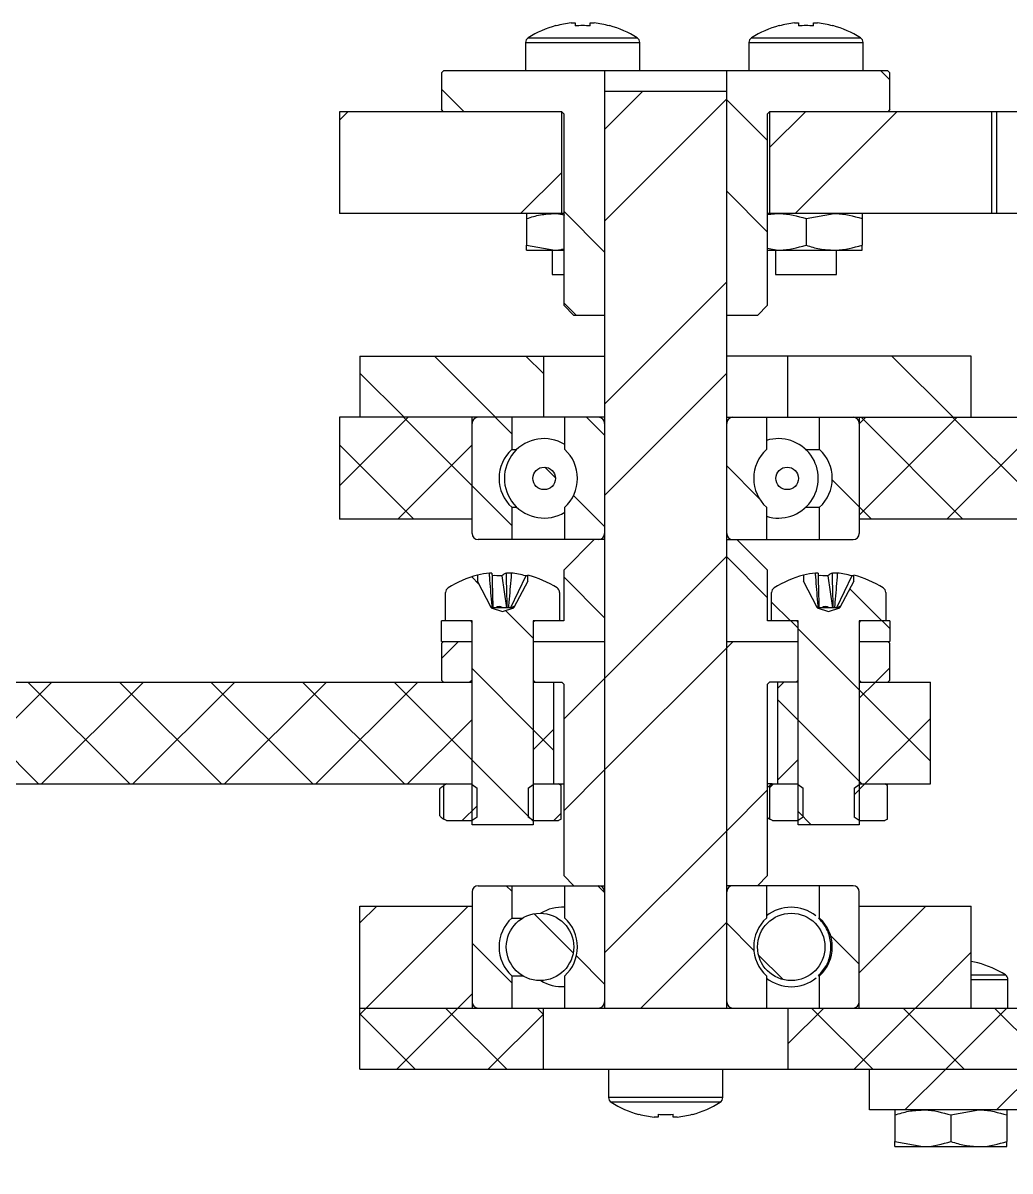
# Model space of a CAD drawing. Header units: millimetres. Extents: x 16604 to 36223, y 4309 to 8014.
# Drawn here: x 19345.9 to 19394.3, y 5113 to 5169.3 of the extents above; entities that cross this region are included whole.
import ezdxf

# ---------------------------------------------------------------- set-up
doc = ezdxf.new("R2010")
doc.units = ezdxf.units.MM
doc.layers.get('0').update_dxf_attribs({"lineweight": 35})
pattern_1 = [(45, (19173.833, 5017.417), (-6.7352, 6.7352), []), (45, (19178.323, 5017.417), (-6.7352, 6.7352), [])]
pattern_2 = [(135, (19173.8327, 5017.4174), (-2.245064, -2.245064), [])]
pattern_3 = [(45, (19173.833, 5017.417), (-13.4704, 13.4704), []), (45, (19178.323, 5017.417), (-13.4704, 13.4704), []), (45, (19182.813, 5017.417), (-13.4704, 13.4704), []), (45, (19187.303, 5017.417), (-13.4704, 13.4704), [])]
pattern_4 = [(45, (19173.8327, 5017.4174), (-2.245064, 2.245064), []), (135, (19173.8327, 5017.4174), (-2.245064, -2.245064), [])]
pattern_5 = [(135, (19173.833, 5017.417), (-6.7352, -6.7352), []), (135, (19173.833, 5021.9075), (-6.7352, -6.7352), [])]
pattern_6 = [(135, (19173.833, 5017.417), (-13.4704, -13.4704), []), (135, (19173.833, 5021.908), (-13.4704, -13.4704), []), (135, (19173.833, 5026.398), (-13.4704, -13.4704), []), (135, (19173.833, 5030.888), (-13.4704, -13.4704), [])]
pattern_7 = [(135, (19173.8327, 5017.4174), (-2.245064, -2.245064), []), (225, (19173.8327, 5017.4174), (2.245064, -2.245064), [])]
pattern_8 = [(45, (19173.8327, 5017.4174), (-2.245064, 2.245064), [])]

msp = doc.modelspace()

# ---------------------------------------------------------------- hatches: boundary and pattern name
at = {"linetype": 'Continuous', "lineweight": 18}
h = msp.add_hatch(dxfattribs=at)
h.set_pattern_fill('ANSI32', angle=90, style=0)
h.set_pattern_definition(pattern_5)
h.paths.add_polyline_path([(19372.309, 5164.993), (19372.409, 5164.893), (19372.409, 5155.493), (19372.909, 5154.993), (19374.409, 5154.993), (19374.409, 5166.993), (19366.509, 5166.993), (19366.409, 5166.893), (19366.409, 5165.093), (19366.509, 5164.993)], flags=0)
h = msp.add_hatch(dxfattribs=at)
h.set_pattern_fill('ANSI32', angle=90, style=0)
h.set_pattern_definition(pattern_5)
h.paths.add_polyline_path([(19381.909, 5154.993), (19382.409, 5155.493), (19382.409, 5164.893), (19382.509, 5164.993), (19388.309, 5164.993), (19388.409, 5165.093), (19388.409, 5166.893), (19388.309, 5166.993), (19380.409, 5166.993), (19380.409, 5154.993)], flags=0)
h = msp.add_hatch(dxfattribs=at)
h.set_pattern_fill('ANSI32', style=0)
h.set_pattern_definition(pattern_1)
h.paths.add_polyline_path([(19380.409, 5165.993), (19374.409, 5165.993), (19374.409, 5120.993), (19380.409, 5120.993)], flags=0)
h = msp.add_hatch(dxfattribs=at)
h.set_pattern_fill('ANSI34', style=0)
h.set_pattern_definition(pattern_3)
h.paths.add_polyline_path([(19372.309, 5159.993), (19372.309, 5164.993), (19361.409, 5164.993), (19361.409, 5159.993)], flags=0)
h = msp.add_hatch(dxfattribs=at)
h.set_pattern_fill('ANSI34', style=0)
h.set_pattern_definition(pattern_3)
h.paths.add_polyline_path([(19393.409, 5159.993), (19393.409, 5164.993), (19382.509, 5164.993), (19382.509, 5159.993)], flags=0)
h = msp.add_hatch(dxfattribs=at)
h.set_pattern_fill('ANSI34', style=0)
h.set_pattern_definition(pattern_3)
h.paths.add_polyline_path([(19402.309, 5159.993), (19402.309, 5164.993), (19393.66, 5164.993), (19393.66, 5159.993)], flags=0)
h = msp.add_hatch(dxfattribs=at)
h.set_pattern_fill('ANSI34', angle=90, style=0)
h.set_pattern_definition(pattern_6)
h.paths.add_polyline_path([(19371.409, 5152.993), (19362.409, 5152.993), (19362.409, 5149.993), (19371.409, 5149.993)], flags=0)
h = msp.add_hatch(dxfattribs=at)
h.set_pattern_fill('ANSI34', angle=90, style=0)
h.set_pattern_definition(pattern_6)
h.paths.add_polyline_path([(19392.409, 5152.993), (19383.409, 5152.993), (19383.409, 5149.993), (19392.409, 5149.993)], flags=0)
h = msp.add_hatch(dxfattribs=at)
h.set_pattern_fill('ANSI37', style=0)
h.set_pattern_definition(pattern_4)
h.paths.add_polyline_path([(19367.909, 5144.993), (19367.909, 5149.993), (19361.409, 5149.993), (19361.409, 5144.993)], flags=0)
h = msp.add_hatch(dxfattribs=at)
h.set_pattern_fill('ANSI31', angle=90, style=0)
h.set_pattern_definition(pattern_2)
edge = h.paths.add_edge_path(flags=0)
edge.add_arc((19371.159, 5146.993), 1.925, 132.4794, 227.5206, ccw=False)
edge.add_line((19369.859, 5148.413), (19369.859, 5149.993))
edge.add_line((19369.859, 5149.993), (19368.209, 5149.993))
edge.add_arc((19368.209, 5149.693), 0.3, 90, 180)
edge.add_line((19367.909, 5149.693), (19367.909, 5144.293))
edge.add_arc((19368.209, 5144.293), 0.3, 180, 270)
edge.add_line((19368.209, 5143.993), (19369.859, 5143.993))
edge.add_line((19369.859, 5143.993), (19369.859, 5145.573))
h = msp.add_hatch(dxfattribs=at)
h.set_pattern_fill('ANSI31', angle=90, style=0)
h.set_pattern_definition(pattern_2)
edge = h.paths.add_edge_path(flags=0)
edge.add_arc((19371.159, 5146.993), 1.925, -47.5206, 47.5206, ccw=False)
edge.add_line((19372.459, 5145.573), (19372.459, 5143.993))
edge.add_line((19372.459, 5143.993), (19374.109, 5143.993))
edge.add_arc((19374.109, 5144.293), 0.3, 270, 360)
edge.add_line((19374.409, 5144.293), (19374.409, 5149.693))
edge.add_arc((19374.109, 5149.693), 0.3, 0, 90)
edge.add_line((19374.109, 5149.993), (19372.459, 5149.993))
edge.add_line((19372.459, 5149.993), (19372.459, 5148.413))
h = msp.add_hatch(dxfattribs=at)
h.set_pattern_fill('ANSI31', angle=90, style=0)
h.set_pattern_definition(pattern_2)
edge = h.paths.add_edge_path(flags=0)
edge.add_arc((19383.659, 5146.993), 1.925, 132.4794, 227.5206, ccw=False)
edge.add_line((19382.359, 5148.413), (19382.359, 5149.993))
edge.add_line((19382.359, 5149.993), (19380.709, 5149.993))
edge.add_arc((19380.709, 5149.693), 0.3, 90, 180)
edge.add_line((19380.409, 5149.693), (19380.409, 5144.293))
edge.add_arc((19380.709, 5144.293), 0.3, 180, 270)
edge.add_line((19380.709, 5143.993), (19382.359, 5143.993))
edge.add_line((19382.359, 5143.993), (19382.359, 5145.573))
h = msp.add_hatch(dxfattribs=at)
h.set_pattern_fill('ANSI31', angle=90, style=0)
h.set_pattern_definition(pattern_2)
edge = h.paths.add_edge_path(flags=0)
edge.add_arc((19383.659, 5146.993), 1.925, -47.5206, 47.5206, ccw=False)
edge.add_line((19384.959, 5145.573), (19384.959, 5143.993))
edge.add_line((19384.959, 5143.993), (19386.609, 5143.993))
edge.add_arc((19386.609, 5144.293), 0.3, 270, 360)
edge.add_line((19386.909, 5144.293), (19386.909, 5149.693))
edge.add_arc((19386.609, 5149.693), 0.3, 0, 90)
edge.add_line((19386.609, 5149.993), (19384.959, 5149.993))
edge.add_line((19384.959, 5149.993), (19384.959, 5148.413))
h = msp.add_hatch(dxfattribs=at)
h.set_pattern_fill('ANSI37', style=0)
h.set_pattern_definition(pattern_4)
h.paths.add_polyline_path([(19402.809, 5144.993), (19402.809, 5149.993), (19386.909, 5149.993), (19386.909, 5144.993)], flags=0)
h = msp.add_hatch(dxfattribs=at)
h.set_pattern_fill('ANSI31', angle=90, style=0)
h.set_pattern_definition(pattern_2)
edge = h.paths.add_edge_path(flags=0)
edge.add_arc((19371.445, 5146.993), 0.553, 0, 360)
h = msp.add_hatch(dxfattribs=at)
h.set_pattern_fill('ANSI34', angle=90, style=0)
h.set_pattern_definition(pattern_6)
h.paths.add_polyline_path([(19374.409, 5143.993), (19373.909, 5143.993), (19372.409, 5142.493), (19372.409, 5139.993), (19370.909, 5139.993), (19370.909, 5138.993), (19374.409, 5138.993)], flags=0)
h = msp.add_hatch(dxfattribs=at)
h.set_pattern_fill('ANSI34', angle=90, style=0)
h.set_pattern_definition(pattern_6)
h.paths.add_polyline_path([(19380.909, 5143.993), (19380.409, 5143.993), (19380.409, 5138.993), (19383.909, 5138.993), (19383.909, 5139.993), (19382.409, 5139.993), (19382.409, 5142.493)], flags=0)
h = msp.add_hatch(dxfattribs=at)
h.set_pattern_fill('ANSI31', angle=90, style=0)
h.set_pattern_definition(pattern_2)
edge = h.paths.add_edge_path(flags=0)
edge.add_line((19367.909, 5129.993), (19370.909, 5129.993))
edge.add_line((19370.909, 5129.993), (19370.909, 5139.893))
edge.add_arc((19371.009, 5139.893), 0.1, 90, 180, ccw=False)
edge.add_line((19371.009, 5139.993), (19372.209, 5139.993))
edge.add_line((19372.209, 5139.993), (19372.209, 5141.39))
edge.add_arc((19371.939, 5141.39), 0.27, 360, 417.664)
edge.add_arc((19369.409, 5137.393), 5, 57.664, 75.7046)
edge.add_line((19370.644, 5142.238), (19370.644, 5141.947))
edge.add_line((19370.644, 5141.947), (19369.965, 5140.65))
edge.add_line((19369.965, 5140.65), (19369.965, 5140.643))
edge.add_line((19369.965, 5140.643), (19369.409, 5140.462))
edge.add_line((19369.409, 5140.462), (19368.853, 5140.643))
edge.add_line((19368.853, 5140.643), (19368.852, 5140.65))
edge.add_line((19368.852, 5140.65), (19368.174, 5141.947))
edge.add_line((19368.174, 5141.947), (19368.174, 5142.238))
edge.add_arc((19369.409, 5137.393), 5, 104.2954, 122.336)
edge.add_arc((19366.879, 5141.39), 0.27, 122.336, 180)
edge.add_line((19366.609, 5141.39), (19366.609, 5139.993))
edge.add_line((19366.609, 5139.993), (19367.809, 5139.993))
edge.add_arc((19367.809, 5139.893), 0.1, 0, 90, ccw=False)
edge.add_line((19367.909, 5139.893), (19367.909, 5129.993))
h = msp.add_hatch(dxfattribs=at)
h.set_pattern_fill('ANSI31', angle=90, style=0)
h.set_pattern_definition(pattern_2)
edge = h.paths.add_edge_path(flags=0)
edge.add_line((19383.909, 5129.993), (19386.909, 5129.993))
edge.add_line((19386.909, 5129.993), (19386.909, 5139.893))
edge.add_arc((19387.009, 5139.893), 0.1, 90, 180, ccw=False)
edge.add_line((19387.009, 5139.993), (19388.209, 5139.993))
edge.add_line((19388.209, 5139.993), (19388.209, 5141.39))
edge.add_arc((19387.939, 5141.39), 0.27, 360, 417.664)
edge.add_arc((19385.409, 5137.393), 5, 57.664, 75.7046)
edge.add_line((19386.644, 5142.238), (19386.644, 5141.947))
edge.add_line((19386.644, 5141.947), (19385.965, 5140.65))
edge.add_line((19385.965, 5140.65), (19385.965, 5140.643))
edge.add_line((19385.965, 5140.643), (19385.409, 5140.462))
edge.add_line((19385.409, 5140.462), (19384.853, 5140.643))
edge.add_line((19384.853, 5140.643), (19384.852, 5140.65))
edge.add_line((19384.852, 5140.65), (19384.174, 5141.947))
edge.add_line((19384.174, 5141.947), (19384.174, 5142.238))
edge.add_arc((19385.409, 5137.393), 5, 104.2954, 122.336)
edge.add_arc((19382.879, 5141.39), 0.27, 122.336, 180)
edge.add_line((19382.609, 5141.39), (19382.609, 5139.993))
edge.add_line((19382.609, 5139.993), (19383.809, 5139.993))
edge.add_arc((19383.809, 5139.893), 0.1, 0, 90, ccw=False)
edge.add_line((19383.909, 5139.893), (19383.909, 5129.993))
h = msp.add_hatch(dxfattribs=at)
h.set_pattern_fill('ANSI34', angle=90, style=0)
h.set_pattern_definition(pattern_6)
h.paths.add_polyline_path([(19388.409, 5139.993), (19386.909, 5139.993), (19386.909, 5138.993), (19388.409, 5138.993)], flags=0)
h = msp.add_hatch(dxfattribs=at)
h.set_pattern_fill('ANSI32', style=0)
h.set_pattern_definition(pattern_1)
h.paths.add_polyline_path([(19366.509, 5136.993), (19367.809, 5136.993), (19367.909, 5137.093), (19367.909, 5138.993), (19366.509, 5138.993), (19366.409, 5138.893), (19366.409, 5137.093)], flags=0)
h = msp.add_hatch(dxfattribs=at)
h.set_pattern_fill('ANSI32', style=0)
h.set_pattern_definition(pattern_1)
h.paths.add_polyline_path([(19374.409, 5126.993), (19374.409, 5138.993), (19370.909, 5138.993), (19370.909, 5137.093), (19371.009, 5136.993), (19372.309, 5136.993), (19372.409, 5136.893), (19372.409, 5127.493), (19372.909, 5126.993)], flags=0)
h = msp.add_hatch(dxfattribs=at)
h.set_pattern_fill('ANSI32', style=0)
h.set_pattern_definition(pattern_1)
h.paths.add_polyline_path([(19383.909, 5137.093), (19383.909, 5138.993), (19380.409, 5138.993), (19380.409, 5126.993), (19381.909, 5126.993), (19382.409, 5127.493), (19382.409, 5136.893), (19382.509, 5136.993), (19383.809, 5136.993)], flags=0)
h = msp.add_hatch(dxfattribs=at)
h.set_pattern_fill('ANSI32', style=0)
h.set_pattern_definition(pattern_1)
h.paths.add_polyline_path([(19387.009, 5136.993), (19388.309, 5136.993), (19388.409, 5137.093), (19388.409, 5138.893), (19388.309, 5138.993), (19386.909, 5138.993), (19386.909, 5137.093)], flags=0)
h = msp.add_hatch(dxfattribs=at)
h.set_pattern_fill('ANSI37', style=0)
h.set_pattern_definition(pattern_4)
h.paths.add_polyline_path([(19316.909, 5131.993), (19367.909, 5131.993), (19367.909, 5136.993), (19316.909, 5136.993)], flags=0)
h = msp.add_hatch(dxfattribs=at)
h.set_pattern_fill('ANSI37', style=0)
h.set_pattern_definition(pattern_4)
h.paths.add_polyline_path([(19371.909, 5131.993), (19371.909, 5136.993), (19370.909, 5136.993), (19370.909, 5131.993)], flags=0)
h = msp.add_hatch(dxfattribs=at)
h.set_pattern_fill('ANSI37', style=0)
h.set_pattern_definition(pattern_4)
h.paths.add_polyline_path([(19382.909, 5136.993), (19382.909, 5131.993), (19383.909, 5131.993), (19383.909, 5136.993)], flags=0)
h = msp.add_hatch(dxfattribs=at)
h.set_pattern_fill('ANSI37', style=0)
h.set_pattern_definition(pattern_4)
h.paths.add_polyline_path([(19386.909, 5131.993), (19390.409, 5131.993), (19390.409, 5136.993), (19386.909, 5136.993)], flags=0)
h = msp.add_hatch(dxfattribs=at)
h.set_pattern_fill('ANSI31', style=0)
h.set_pattern_definition(pattern_8)
h.paths.add_polyline_path([(19366.526, 5130.27), (19366.659, 5130.193), (19367.909, 5130.193), (19368.159, 5130.368), (19368.159, 5131.793), (19367.909, 5131.968), (19367.909, 5131.993), (19366.659, 5131.993), (19366.526, 5131.917)], flags=0)
h = msp.add_hatch(dxfattribs=at)
h.set_pattern_fill('ANSI31', style=0)
h.set_pattern_definition(pattern_8)
h.paths.add_polyline_path([(19372.159, 5130.193), (19372.291, 5130.27), (19372.291, 5131.917), (19372.159, 5131.993), (19370.909, 5131.993), (19370.909, 5131.968), (19370.659, 5131.793), (19370.659, 5130.368), (19370.909, 5130.193)], flags=0)
h = msp.add_hatch(dxfattribs=at)
h.set_pattern_fill('ANSI31', style=0)
h.set_pattern_definition(pattern_8)
h.paths.add_polyline_path([(19382.526, 5130.27), (19382.659, 5130.193), (19383.909, 5130.193), (19384.159, 5130.368), (19384.159, 5131.793), (19383.909, 5131.968), (19383.909, 5131.993), (19382.659, 5131.993), (19382.526, 5131.917)], flags=0)
h = msp.add_hatch(dxfattribs=at)
h.set_pattern_fill('ANSI31', style=0)
h.set_pattern_definition(pattern_8)
h.paths.add_polyline_path([(19388.159, 5130.193), (19388.291, 5130.27), (19388.291, 5131.917), (19388.159, 5131.993), (19386.909, 5131.993), (19386.909, 5131.968), (19386.659, 5131.793), (19386.659, 5130.368), (19386.909, 5130.193)], flags=0)
h = msp.add_hatch(dxfattribs=at)
h.set_pattern_fill('ANSI31', angle=90, style=0)
h.set_pattern_definition(pattern_2)
edge = h.paths.add_edge_path(flags=0)
edge.add_arc((19371.159, 5123.993), 1.925, 132.4794, 227.5206, ccw=False)
edge.add_line((19369.859, 5125.413), (19369.859, 5126.993))
edge.add_line((19369.859, 5126.993), (19368.209, 5126.993))
edge.add_arc((19368.209, 5126.693), 0.3, 90, 180)
edge.add_line((19367.909, 5126.693), (19367.909, 5121.293))
edge.add_arc((19368.209, 5121.293), 0.3, 180, 270)
edge.add_line((19368.209, 5120.993), (19369.859, 5120.993))
edge.add_line((19369.859, 5120.993), (19369.859, 5122.573))
h = msp.add_hatch(dxfattribs=at)
h.set_pattern_fill('ANSI31', angle=90, style=0)
h.set_pattern_definition(pattern_2)
edge = h.paths.add_edge_path(flags=0)
edge.add_arc((19371.159, 5123.993), 1.925, -47.5206, 47.5206, ccw=False)
edge.add_line((19372.459, 5122.573), (19372.459, 5120.993))
edge.add_line((19372.459, 5120.993), (19374.109, 5120.993))
edge.add_arc((19374.109, 5121.293), 0.3, 270, 360)
edge.add_line((19374.409, 5121.293), (19374.409, 5126.693))
edge.add_arc((19374.109, 5126.693), 0.3, 0, 90)
edge.add_line((19374.109, 5126.993), (19372.459, 5126.993))
edge.add_line((19372.459, 5126.993), (19372.459, 5125.413))
h = msp.add_hatch(dxfattribs=at)
h.set_pattern_fill('ANSI31', angle=90, style=0)
h.set_pattern_definition(pattern_2)
edge = h.paths.add_edge_path(flags=0)
edge.add_arc((19383.659, 5123.993), 1.925, 132.4794, 227.5206, ccw=False)
edge.add_line((19382.359, 5125.413), (19382.359, 5126.993))
edge.add_line((19382.359, 5126.993), (19380.709, 5126.993))
edge.add_arc((19380.709, 5126.693), 0.3, 90, 180)
edge.add_line((19380.409, 5126.693), (19380.409, 5121.293))
edge.add_arc((19380.709, 5121.293), 0.3, 180, 270)
edge.add_line((19380.709, 5120.993), (19382.359, 5120.993))
edge.add_line((19382.359, 5120.993), (19382.359, 5122.573))
h = msp.add_hatch(dxfattribs=at)
h.set_pattern_fill('ANSI31', angle=90, style=0)
h.set_pattern_definition(pattern_2)
edge = h.paths.add_edge_path(flags=0)
edge.add_arc((19383.659, 5123.993), 1.925, -47.5206, 47.5206, ccw=False)
edge.add_line((19384.959, 5122.573), (19384.959, 5120.993))
edge.add_line((19384.959, 5120.993), (19386.609, 5120.993))
edge.add_arc((19386.609, 5121.293), 0.3, 270, 360)
edge.add_line((19386.909, 5121.293), (19386.909, 5126.693))
edge.add_arc((19386.609, 5126.693), 0.3, 0, 90)
edge.add_line((19386.609, 5126.993), (19384.959, 5126.993))
edge.add_line((19384.959, 5126.993), (19384.959, 5125.413))
h = msp.add_hatch(dxfattribs=at)
h.set_pattern_fill('ANSI34', style=0)
h.set_pattern_definition(pattern_3)
h.paths.add_polyline_path([(19367.909, 5125.993), (19362.409, 5125.993), (19362.409, 5120.993), (19367.909, 5120.993)], flags=0)
h = msp.add_hatch(dxfattribs=at)
h.set_pattern_fill('ANSI34', style=0)
h.set_pattern_definition(pattern_3)
h.paths.add_polyline_path([(19392.409, 5125.993), (19386.909, 5125.993), (19386.909, 5120.993), (19392.409, 5120.993)], flags=0)
h = msp.add_hatch(dxfattribs=at)
h.set_pattern_fill('ANSI31', angle=90, style=0)
h.set_pattern_definition(pattern_2)
edge = h.paths.add_edge_path(flags=0)
edge.add_arc((19371.245, 5123.993), 1.653, 0, 360)
h = msp.add_hatch(dxfattribs=at)
h.set_pattern_fill('ANSI31', angle=90, style=0)
h.set_pattern_definition(pattern_2)
edge = h.paths.add_edge_path(flags=0)
edge.add_arc((19383.573, 5123.993), 1.653, 0, 360)
h = msp.add_hatch(dxfattribs=at)
h.set_pattern_fill('ANSI37', angle=90, style=0)
h.set_pattern_definition(pattern_7)
h.paths.add_polyline_path([(19362.409, 5120.993), (19362.409, 5117.993), (19371.409, 5117.993), (19371.409, 5120.993)], flags=0)
h = msp.add_hatch(dxfattribs=at)
h.set_pattern_fill('ANSI37', angle=90, style=0)
h.set_pattern_definition(pattern_7)
h.paths.add_polyline_path([(19549.409, 5117.993), (19549.409, 5120.993), (19383.409, 5120.993), (19383.409, 5117.993)], flags=0)
h = msp.add_hatch(dxfattribs=at)
h.set_pattern_fill('ANSI34', style=0)
h.set_pattern_definition(pattern_3)
h.paths.add_polyline_path([(19397.409, 5112.993), (19445.409, 5112.993), (19445.409, 5115.993), (19455.409, 5115.993), (19455.409, 5117.993), (19431.409, 5117.993), (19431.409, 5115.993), (19411.409, 5115.993), (19411.409, 5117.993), (19387.409, 5117.993), (19387.409, 5115.993), (19397.409, 5115.993)], flags=0)

# ---------------------------------------------------------------- linework, layer by layer
at = {"color": 7, "linetype": 'Continuous', "lineweight": 25}
for p, q in [((19372.033, 5169.205), (19372.027, 5169.218)), ((19372.775, 5169.347), (19372.969, 5169.347)), ((19372.969, 5169.347), (19372.969, 5169.205)), ((19373.709, 5169.205), (19373.709, 5169.347)), ((19373.709, 5169.347), (19373.904, 5169.347)), ((19374.652, 5169.218), (19374.646, 5169.205)), ((19382.99, 5169.205), (19382.984, 5169.218)), ((19383.732, 5169.347), (19383.927, 5169.347)), ((19383.927, 5169.347), (19383.927, 5169.205)), ((19384.667, 5169.205), (19384.667, 5169.347)), ((19384.667, 5169.347), (19384.861, 5169.347)), ((19385.609, 5169.218), (19385.603, 5169.205)), ((19370.539, 5168.39), (19370.539, 5166.993)), ((19376.139, 5166.993), (19376.139, 5168.39)), ((19381.497, 5168.39), (19381.497, 5166.993)), ((19387.097, 5166.993), (19387.097, 5168.39)), ((19366.409, 5166.893), (19366.509, 5166.993)), ((19366.409, 5166.893), (19366.409, 5165.093)), ((19388.309, 5166.993), (19366.509, 5166.993)), ((19374.409, 5166.993), (19374.409, 5120.993)), ((19380.409, 5120.993), (19380.409, 5166.993)), ((19388.309, 5166.993), (19388.409, 5166.893)), ((19388.409, 5165.093), (19388.409, 5166.893)), ((19374.409, 5165.993), (19380.409, 5165.993)), ((19361.409, 5164.993), (19361.409, 5159.993)), ((19372.309, 5164.993), (19361.409, 5164.993)), ((19366.509, 5164.993), (19366.409, 5165.093)), ((19372.309, 5164.993), (19372.409, 5164.893)), ((19372.309, 5159.993), (19372.309, 5164.993)), ((19372.409, 5164.893), (19372.409, 5155.493)), ((19382.409, 5164.893), (19382.509, 5164.993)), ((19382.409, 5155.493), (19382.409, 5164.893)), ((19382.509, 5164.993), (19382.509, 5159.993)), ((19402.309, 5164.993), (19382.509, 5164.993)), ((19388.409, 5165.093), (19388.309, 5164.993)), ((19393.409, 5159.993), (19393.409, 5164.993)), ((19393.66, 5159.993), (19393.66, 5164.993)), ((19372.409, 5159.993), (19361.409, 5159.993)), ((19402.409, 5159.993), (19382.409, 5159.993)), ((19382.409, 5159.944), (19382.922, 5159.993)), ((19384.297, 5159.747), (19385.672, 5159.993)), ((19370.589, 5159.747), (19370.589, 5158.439)), ((19384.297, 5159.747), (19384.297, 5158.439)), ((19387.047, 5159.747), (19387.047, 5158.439)), ((19370.589, 5158.439), (19371.964, 5158.193)), ((19370.589, 5158.193), (19372.409, 5158.193)), ((19371.839, 5158.193), (19371.839, 5156.993)), ((19382.409, 5158.285), (19382.922, 5158.193)), ((19382.409, 5158.193), (19387.047, 5158.193)), ((19382.797, 5158.193), (19382.797, 5156.993)), ((19385.797, 5156.993), (19385.797, 5158.193)), ((19371.839, 5156.993), (19372.409, 5156.993)), ((19382.797, 5156.993), (19385.797, 5156.993)), ((19372.909, 5154.993), (19372.409, 5155.493)), ((19382.409, 5155.493), (19381.909, 5154.993)), ((19374.409, 5154.993), (19372.909, 5154.993)), ((19381.909, 5154.993), (19380.409, 5154.993)), ((19362.409, 5152.993), (19362.409, 5149.993)), ((19362.409, 5152.993), (19374.409, 5152.993)), ((19371.409, 5152.993), (19371.409, 5149.993)), ((19392.409, 5152.993), (19380.409, 5152.993)), ((19383.409, 5149.993), (19383.409, 5152.993)), ((19392.409, 5149.993), (19392.409, 5152.993)), ((19361.409, 5149.993), (19361.409, 5144.993)), ((19374.409, 5149.993), (19361.409, 5149.993)), ((19367.909, 5144.293), (19367.909, 5149.993)), ((19369.859, 5149.993), (19369.859, 5148.413)), ((19372.459, 5148.413), (19372.459, 5149.993)), ((19380.409, 5149.993), (19402.809, 5149.993)), ((19382.359, 5149.993), (19382.359, 5148.413)), ((19384.959, 5148.413), (19384.959, 5149.993)), ((19386.909, 5149.993), (19386.909, 5144.293)), ((19369.859, 5148.413), (19370.11, 5148.413)), ((19384.252, 5148.413), (19384.959, 5148.413)), ((19369.859, 5145.573), (19369.859, 5143.993)), ((19369.859, 5145.573), (19370.11, 5145.573)), ((19372.459, 5143.993), (19372.459, 5145.573)), ((19382.359, 5145.573), (19382.359, 5143.993)), ((19384.252, 5145.573), (19384.959, 5145.573)), ((19384.959, 5143.993), (19384.959, 5145.573)), ((19367.909, 5144.993), (19361.409, 5144.993)), ((19428.409, 5144.993), (19386.909, 5144.993)), ((19374.409, 5143.993), (19368.209, 5143.993)), ((19372.409, 5142.493), (19373.909, 5143.993)), ((19380.409, 5143.993), (19386.609, 5143.993)), ((19380.909, 5143.993), (19382.409, 5142.493)), ((19368.887, 5142.347), (19368.759, 5142.347)), ((19369.837, 5142.347), (19369.593, 5142.347)), ((19372.409, 5142.493), (19372.409, 5139.993)), ((19382.409, 5139.993), (19382.409, 5142.493)), ((19384.887, 5142.347), (19384.759, 5142.347)), ((19385.837, 5142.347), (19385.593, 5142.347)), ((19368.174, 5142.238), (19368.174, 5141.947)), ((19368.852, 5140.65), (19368.174, 5141.947)), ((19369.37, 5142.205), (19369.604, 5140.643)), ((19370.544, 5142.205), (19369.801, 5140.643)), ((19370.644, 5141.947), (19369.965, 5140.65)), ((19370.644, 5141.947), (19370.644, 5142.238)), ((19384.174, 5142.238), (19384.174, 5141.947)), ((19384.852, 5140.65), (19384.174, 5141.947)), ((19385.37, 5142.205), (19385.604, 5140.643)), ((19386.544, 5142.205), (19385.801, 5140.643)), ((19386.644, 5141.947), (19385.965, 5140.65)), ((19386.644, 5141.947), (19386.644, 5142.238)), ((19366.609, 5139.993), (19366.609, 5141.39)), ((19372.209, 5141.39), (19372.209, 5139.993)), ((19382.609, 5139.993), (19382.609, 5141.39)), ((19388.209, 5141.39), (19388.209, 5139.993)), ((19368.852, 5140.65), (19368.853, 5140.643)), ((19368.853, 5140.643), (19369.409, 5140.462)), ((19369.965, 5140.643), (19368.853, 5140.643)), ((19369.409, 5140.462), (19369.965, 5140.643)), ((19369.965, 5140.643), (19369.965, 5140.65)), ((19384.852, 5140.65), (19384.853, 5140.643)), ((19384.853, 5140.643), (19385.409, 5140.462)), ((19385.965, 5140.643), (19384.853, 5140.643)), ((19385.409, 5140.462), (19385.965, 5140.643)), ((19385.965, 5140.643), (19385.965, 5140.65)), ((19366.409, 5138.993), (19366.409, 5139.993)), ((19367.909, 5139.993), (19366.409, 5139.993)), ((19367.909, 5129.993), (19367.909, 5139.993)), ((19370.909, 5139.993), (19370.909, 5129.993)), ((19372.409, 5139.993), (19370.909, 5139.993)), ((19383.909, 5139.993), (19382.409, 5139.993)), ((19383.909, 5129.993), (19383.909, 5139.993)), ((19386.909, 5139.993), (19386.909, 5129.993)), ((19388.409, 5139.993), (19386.909, 5139.993)), ((19388.409, 5139.993), (19388.409, 5138.993)), ((19366.409, 5138.993), (19367.909, 5138.993)), ((19366.409, 5138.893), (19366.509, 5138.993)), ((19370.909, 5138.993), (19374.409, 5138.993)), ((19380.409, 5138.993), (19383.909, 5138.993)), ((19386.909, 5138.993), (19388.409, 5138.993)), ((19388.309, 5138.993), (19388.409, 5138.893)), ((19366.409, 5138.893), (19366.409, 5137.093)), ((19388.409, 5137.093), (19388.409, 5138.893)), ((19271.409, 5136.993), (19367.909, 5136.993)), ((19366.509, 5136.993), (19366.409, 5137.093)), ((19367.909, 5137.093), (19367.809, 5136.993)), ((19371.009, 5136.993), (19370.909, 5137.093)), ((19370.909, 5136.993), (19372.309, 5136.993)), ((19371.909, 5136.993), (19371.909, 5131.993)), ((19372.309, 5136.993), (19372.409, 5136.893)), ((19372.409, 5136.893), (19372.409, 5127.493)), ((19382.409, 5136.893), (19382.509, 5136.993)), ((19382.409, 5127.493), (19382.409, 5136.893)), ((19383.909, 5136.993), (19382.509, 5136.993)), ((19382.909, 5131.993), (19382.909, 5136.993)), ((19383.909, 5137.093), (19383.809, 5136.993)), ((19387.009, 5136.993), (19386.909, 5137.093)), ((19386.909, 5136.993), (19390.409, 5136.993)), ((19388.409, 5137.093), (19388.309, 5136.993)), ((19390.409, 5131.993), (19390.409, 5136.993)), ((19229.409, 5131.993), (19367.909, 5131.993)), ((19366.31, 5131.747), (19366.31, 5130.439)), ((19366.659, 5131.993), (19366.526, 5131.917)), ((19366.526, 5130.27), (19366.526, 5131.917)), ((19367.909, 5131.968), (19368.159, 5131.793)), ((19368.159, 5130.368), (19368.159, 5131.793)), ((19370.659, 5131.793), (19370.909, 5131.968)), ((19370.659, 5131.793), (19370.659, 5130.368)), ((19370.909, 5131.993), (19372.409, 5131.993)), ((19372.291, 5131.917), (19372.159, 5131.993)), ((19372.291, 5130.27), (19372.291, 5131.917)), ((19382.626, 5131.993), (19382.409, 5131.993)), ((19382.659, 5131.993), (19382.526, 5131.917)), ((19382.526, 5130.27), (19382.526, 5131.917)), ((19382.659, 5131.993), (19383.909, 5131.993)), ((19383.909, 5131.968), (19384.159, 5131.793)), ((19384.159, 5130.368), (19384.159, 5131.793)), ((19386.659, 5131.793), (19386.909, 5131.968)), ((19386.659, 5131.793), (19386.659, 5130.368)), ((19386.909, 5131.993), (19390.409, 5131.993)), ((19388.291, 5131.917), (19388.159, 5131.993)), ((19388.291, 5130.27), (19388.291, 5131.917)), ((19366.659, 5130.193), (19366.526, 5130.27)), ((19366.659, 5130.193), (19367.909, 5130.193)), ((19368.159, 5130.368), (19367.909, 5130.193)), ((19370.909, 5129.993), (19367.909, 5129.993)), ((19370.909, 5130.193), (19370.659, 5130.368)), ((19370.909, 5130.193), (19372.159, 5130.193)), ((19372.291, 5130.27), (19372.159, 5130.193)), ((19382.659, 5130.193), (19382.526, 5130.27)), ((19382.659, 5130.193), (19383.909, 5130.193)), ((19384.159, 5130.368), (19383.909, 5130.193)), ((19386.909, 5129.993), (19383.909, 5129.993)), ((19386.909, 5130.193), (19386.659, 5130.368)), ((19386.909, 5130.193), (19388.159, 5130.193)), ((19388.291, 5130.27), (19388.159, 5130.193)), ((19372.909, 5126.993), (19372.409, 5127.493)), ((19382.409, 5127.493), (19381.909, 5126.993)), ((19367.909, 5126.693), (19367.909, 5120.993)), ((19368.209, 5126.993), (19374.409, 5126.993)), ((19369.859, 5126.993), (19369.859, 5125.413)), ((19372.459, 5125.413), (19372.459, 5126.993)), ((19386.609, 5126.993), (19380.409, 5126.993)), ((19382.359, 5126.993), (19382.359, 5125.413)), ((19384.959, 5125.413), (19384.959, 5126.993)), ((19386.909, 5120.993), (19386.909, 5126.693)), ((19362.409, 5117.993), (19362.409, 5125.993)), ((19362.409, 5125.993), (19367.909, 5125.993)), ((19386.909, 5125.993), (19392.409, 5125.993)), ((19392.409, 5120.993), (19392.409, 5125.993)), ((19369.859, 5125.413), (19370.399, 5125.413)), ((19384.904, 5125.413), (19384.959, 5125.413)), ((19392.722, 5123.218), (19392.715, 5123.205)), ((19369.859, 5122.573), (19369.859, 5120.993)), ((19369.859, 5122.573), (19370.399, 5122.573)), ((19372.459, 5120.993), (19372.459, 5122.573)), ((19382.359, 5122.573), (19382.359, 5120.993)), ((19384.904, 5122.573), (19384.959, 5122.573)), ((19384.959, 5120.993), (19384.959, 5122.573)), ((19394.209, 5120.993), (19394.209, 5122.39)), ((19362.409, 5120.993), (19549.409, 5120.993)), ((19371.409, 5117.993), (19371.409, 5120.993)), ((19383.409, 5120.993), (19383.409, 5117.993)), ((19362.409, 5117.993), (19549.409, 5117.993)), ((19374.609, 5117.993), (19374.609, 5116.597)), ((19380.209, 5116.597), (19380.209, 5117.993)), ((19387.409, 5115.993), (19387.409, 5117.993)), ((19397.409, 5115.993), (19387.409, 5115.993)), ((19391.409, 5115.747), (19392.784, 5115.993)), ((19376.096, 5115.768), (19376.103, 5115.781)), ((19377.039, 5115.639), (19376.844, 5115.639)), ((19377.039, 5115.781), (19377.039, 5115.639)), ((19377.779, 5115.639), (19377.779, 5115.781)), ((19377.974, 5115.639), (19377.779, 5115.639)), ((19378.715, 5115.781), (19378.722, 5115.768)), ((19388.659, 5115.747), (19388.659, 5114.439)), ((19391.409, 5115.747), (19391.409, 5114.439)), ((19394.159, 5115.747), (19394.159, 5114.439)), ((19388.659, 5114.439), (19390.034, 5114.193)), ((19388.659, 5114.193), (19394.159, 5114.193))]:
    msp.add_line(p, q, dxfattribs=at)
at = {"color": 8, "linetype": 'Continuous', "lineweight": 25}
for p, q in [((19370.539, 5168.39), (19376.139, 5168.39)), ((19370.665, 5168.618), (19376.014, 5168.618)), ((19381.497, 5168.39), (19387.097, 5168.39)), ((19381.622, 5168.618), (19386.971, 5168.618)), ((19392.409, 5122.618), (19394.083, 5122.618)), ((19392.409, 5122.39), (19394.209, 5122.39)), ((19380.209, 5116.597), (19374.609, 5116.597)), ((19380.083, 5116.368), (19374.735, 5116.368))]:
    msp.add_line(p, q, dxfattribs=at)
at = {"color": 7, "linetype": 'Continuous', "lineweight": 25}
for centre, radius in [((19371.445, 5146.993), 0.553), ((19383.373, 5146.993), 0.553), ((19371.245, 5123.993), 1.653), ((19383.573, 5123.993), 1.653)]:
    msp.add_circle(centre, radius, dxfattribs=at)
for centre, radius, start, end in [((19373.339, 5164.393), 5, 105.2193, 122.336), ((19373.339, 5164.393), 4.986, 96.5034, 105.1879), ((19373.339, 5163.74), 5.477, 86.1266, 93.8734), ((19373.339, 5164.393), 4.986, 74.8121, 83.4966), ((19373.339, 5164.393), 5, 57.664, 74.7807), ((19384.297, 5164.393), 5, 105.2193, 122.336), ((19384.297, 5164.393), 4.986, 96.5034, 105.1879), ((19384.297, 5163.74), 5.477, 86.1266, 93.8734), ((19384.297, 5164.393), 4.986, 74.8121, 83.4966), ((19384.297, 5164.393), 5, 57.664, 74.7807), ((19370.809, 5168.39), 0.27, 122.336, 180), ((19375.869, 5168.39), 0.27, 0, 57.664), ((19381.767, 5168.39), 0.27, 122.336, 180), ((19386.827, 5168.39), 0.27, 0, 57.664), ((19368.209, 5149.693), 0.3, 90, 180), ((19374.109, 5149.693), 0.3, 0, 90), ((19380.709, 5149.693), 0.3, 90, 180), ((19386.609, 5149.693), 0.3, 0, 90), ((19371.445, 5146.993), 1.95, 58.6782, 301.3218), ((19382.948, 5146.993), 1.95, 252.4115, 107.5885), ((19371.159, 5146.993), 1.925, 132.4794, 227.5206), ((19371.159, 5146.993), 1.925, 312.4794, 47.5206), ((19383.659, 5146.993), 1.925, 132.4794, 227.5206), ((19383.659, 5146.993), 1.925, 312.4794, 47.5206), ((19368.209, 5144.293), 0.3, 180, 270), ((19374.109, 5144.293), 0.3, 270, 0), ((19380.709, 5144.293), 0.3, 180, 270), ((19386.609, 5144.293), 0.3, 270, 0), ((19369.301, 5137.82), 4.56, 96.8175, 104.2997), ((19369.859, 5141.685), 0.714, 111.9412, 133.2387), ((19369.295, 5137.817), 4.563, 74.1098, 83.1804), ((19385.301, 5137.82), 4.56, 96.8175, 104.2997), ((19385.859, 5141.685), 0.714, 111.9412, 133.2387), ((19385.295, 5137.817), 4.563, 74.1098, 83.1804), ((19369.409, 5137.393), 5, 104.2954, 122.336), ((19369.016, 5137.185), 5.033, 85.9612, 91.4506), ((19370.667, 5141.621), 0.596, 92.2041, 101.8178), ((19369.409, 5137.393), 5, 57.664, 75.7046), ((19385.409, 5137.393), 5, 104.2954, 122.336), ((19385.016, 5137.185), 5.033, 85.9612, 91.4506), ((19386.667, 5141.621), 0.596, 92.2041, 101.8178), ((19385.409, 5137.393), 5, 57.664, 75.7046), ((19366.879, 5141.39), 0.27, 122.336, 180), ((19371.939, 5141.39), 0.27, 0, 57.664), ((19382.879, 5141.39), 0.27, 122.336, 180), ((19387.939, 5141.39), 0.27, 0, 57.664), ((19367.809, 5139.893), 0.1, 0, 90), ((19371.009, 5139.893), 0.1, 90, 180), ((19383.809, 5139.893), 0.1, 0, 90), ((19387.009, 5139.893), 0.1, 90, 180), ((19368.209, 5126.693), 0.3, 90, 180), ((19374.109, 5126.693), 0.3, 0, 90), ((19380.709, 5126.693), 0.3, 90, 180), ((19386.609, 5126.693), 0.3, 0, 90), ((19372.319, 5123.993), 1.95, 85.8754, 122.0814), ((19383.573, 5123.993), 1.95, 51.7289, 128.4926), ((19371.159, 5123.993), 1.925, 132.4794, 227.5206), ((19371.159, 5123.993), 1.925, 312.4794, 47.5206), ((19383.659, 5123.993), 1.925, 132.4794, 227.5206), ((19383.659, 5123.993), 1.925, 312.4794, 47.5206), ((19391.409, 5118.393), 4.986, 74.8121, 78.4309), ((19391.409, 5118.393), 5, 57.664, 74.7807), ((19393.939, 5122.39), 0.27, 0, 57.664), ((19372.319, 5123.993), 1.95, 237.9186, 274.1246), ((19383.573, 5123.993), 1.95, 231.5074, 308.8828), ((19368.209, 5121.293), 0.3, 180, 270), ((19374.109, 5121.293), 0.3, 270, 0), ((19380.709, 5121.293), 0.3, 180, 270), ((19386.609, 5121.293), 0.3, 270, 0), ((19374.879, 5116.597), 0.27, 180, 237.664), ((19379.939, 5116.597), 0.27, 302.336, 0), ((19377.409, 5120.593), 5, 237.664, 254.7807), ((19377.409, 5120.593), 5, 285.2193, 302.336), ((19377.409, 5120.593), 4.986, 254.8121, 263.4966), ((19377.409, 5121.246), 5.477, 266.1266, 273.8734), ((19377.409, 5120.593), 4.986, 276.5034, 285.1879)]:
    msp.add_arc(centre, radius, start, end, dxfattribs=at)
for centre, major_axis, ratio, start_param, end_param in [((19369.343, 5139.723), (-0.477, 0.985), 0.120244, 0.291479, 0.311247), ((19369.388, 5139.723), (-0.187, 0.982), 0.457928, 5.826755, 6.565581), ((19369.475, 5139.723), (0.477, 0.985), 0.120244, 5.991706, 6.710764), ((19385.343, 5139.723), (-0.477, 0.985), 0.120244, 0.291479, 0.311247), ((19385.388, 5139.723), (-0.187, 0.982), 0.457928, 5.826755, 6.565581), ((19385.475, 5139.723), (0.477, 0.985), 0.120244, 5.991706, 6.710764)]:
    msp.add_ellipse(centre, major_axis=major_axis, ratio=ratio, start_param=start_param, end_param=end_param, dxfattribs=at)
for points, knots in [([(19370.589, 5159.747), (19370.813, 5159.816), (19371.263, 5159.955), (19371.729, 5159.98), (19371.964, 5159.993)], [0, 0, 0, 0, 0.495458, 1, 1, 1, 1]), ([(19370.589, 5159.993), (19370.589, 5159.989), (19370.589, 5159.976), (19370.589, 5159.844), (19370.589, 5159.747)], [0, 0, 0, 0, 0.268634, 1, 1, 1, 1]), ([(19371.964, 5159.993), (19371.997, 5159.993), (19372.159, 5159.994), (19372.318, 5159.952), (19372.445, 5159.918)], [0, 0, 0, 0, 0.20096, 1, 1, 1, 1]), ([(19382.922, 5159.993), (19382.954, 5159.993), (19383.418, 5159.989), (19383.873, 5159.864), (19384.297, 5159.747)], [0, 0, 0, 0, 0.0701503, 1, 1, 1, 1]), ([(19385.672, 5159.993), (19385.704, 5159.993), (19386.168, 5159.989), (19386.623, 5159.864), (19387.047, 5159.747)], [0, 0, 0, 0, 0.07015, 1, 1, 1, 1]), ([(19387.047, 5159.993), (19387.047, 5159.989), (19387.047, 5159.976), (19387.047, 5159.844), (19387.047, 5159.747)], [0, 0, 0, 0, 0.268634, 1, 1, 1, 1]), ([(19370.589, 5158.193), (19370.589, 5158.197), (19370.589, 5158.21), (19370.589, 5158.342), (19370.589, 5158.439)], [0, 0, 0, 0, 0.268634, 1, 1, 1, 1]), ([(19371.964, 5158.193), (19371.997, 5158.193), (19372.147, 5158.192), (19372.294, 5158.231), (19372.409, 5158.261)], [0, 0, 0, 0, 0.217411, 1, 1, 1, 1]), ([(19382.922, 5158.193), (19382.954, 5158.193), (19383.418, 5158.197), (19383.873, 5158.322), (19384.297, 5158.439)], [0, 0, 0, 0, 0.07015, 1, 1, 1, 1]), ([(19384.297, 5158.439), (19384.52, 5158.37), (19384.971, 5158.231), (19385.436, 5158.206), (19385.672, 5158.193)], [0, 0, 0, 0, 0.495458, 1, 1, 1, 1]), ([(19385.672, 5158.193), (19385.704, 5158.193), (19386.168, 5158.197), (19386.623, 5158.322), (19387.047, 5158.439)], [0, 0, 0, 0, 0.07015, 1, 1, 1, 1]), ([(19387.047, 5158.193), (19387.047, 5158.197), (19387.047, 5158.21), (19387.047, 5158.342), (19387.047, 5158.439)], [0, 0, 0, 0, 0.268634, 1, 1, 1, 1]), ([(19368.902, 5140.643), (19368.894, 5140.734), (19368.85, 5141.236), (19368.803, 5141.804), (19368.765, 5142.281), (19368.759, 5142.347)], [0, 0, 0, 0, 0.1606178, 0.8832571, 1, 1, 1, 1]), ([(19368.887, 5142.347), (19368.888, 5142.281), (19368.9, 5141.804), (19368.915, 5141.236), (19368.929, 5140.734), (19368.932, 5140.643)], [0, 0, 0, 0, 0.116743, 0.839382, 1, 1, 1, 1]), ([(19369.638, 5140.643), (19369.635, 5140.734), (19369.621, 5141.236), (19369.606, 5141.804), (19369.594, 5142.281), (19369.593, 5142.347)], [0, 0, 0, 0, 0.160618, 0.883257, 1, 1, 1, 1]), ([(19369.837, 5142.347), (19369.832, 5142.281), (19369.793, 5141.804), (19369.747, 5141.236), (19369.702, 5140.734), (19369.694, 5140.643)], [0, 0, 0, 0, 0.116743, 0.839382, 1, 1, 1, 1]), ([(19384.902, 5140.643), (19384.894, 5140.734), (19384.85, 5141.236), (19384.803, 5141.804), (19384.765, 5142.281), (19384.759, 5142.347)], [0, 0, 0, 0, 0.160618, 0.883257, 1, 1, 1, 1]), ([(19384.887, 5142.347), (19384.888, 5142.281), (19384.9, 5141.804), (19384.915, 5141.236), (19384.929, 5140.734), (19384.932, 5140.643)], [0, 0, 0, 0, 0.116743, 0.839382, 1, 1, 1, 1]), ([(19385.638, 5140.643), (19385.635, 5140.734), (19385.621, 5141.236), (19385.606, 5141.804), (19385.594, 5142.281), (19385.593, 5142.347)], [0, 0, 0, 0, 0.160618, 0.883257, 1, 1, 1, 1]), ([(19385.837, 5142.347), (19385.832, 5142.281), (19385.793, 5141.804), (19385.747, 5141.236), (19385.702, 5140.734), (19385.694, 5140.643)], [0, 0, 0, 0, 0.116743, 0.839382, 1, 1, 1, 1]), ([(19366.31, 5131.747), (19366.349, 5131.784), (19366.421, 5131.85), (19366.494, 5131.896), (19366.526, 5131.917)], [0, 0, 0, 0, 0.557406, 1, 1, 1, 1]), ([(19382.409, 5131.834), (19382.416, 5131.84), (19382.455, 5131.874), (19382.494, 5131.897), (19382.526, 5131.917)], [0, 0, 0, 0, 0.179005, 1, 1, 1, 1]), ([(19366.31, 5130.439), (19366.349, 5130.402), (19366.421, 5130.336), (19366.494, 5130.29), (19366.526, 5130.27)], [0, 0, 0, 0, 0.557406, 1, 1, 1, 1]), ([(19382.409, 5130.353), (19382.416, 5130.346), (19382.455, 5130.312), (19382.494, 5130.289), (19382.526, 5130.27)], [0, 0, 0, 0, 0.179005, 1, 1, 1, 1]), ([(19384.904, 5122.573), (19385.047, 5122.735), (19385.335, 5123.059), (19385.534, 5123.693), (19385.525, 5124.347), (19385.314, 5124.958), (19385.037, 5125.265), (19384.904, 5125.413)], [0, 0, 0, 0, 0.203245, 0.406584, 0.609895, 0.813193, 1, 1, 1, 1]), ([(19388.659, 5115.747), (19388.882, 5115.816), (19389.333, 5115.955), (19389.799, 5115.98), (19390.034, 5115.993)], [0, 0, 0, 0, 0.495458, 1, 1, 1, 1]), ([(19388.659, 5115.993), (19388.659, 5115.989), (19388.659, 5115.976), (19388.659, 5115.844), (19388.659, 5115.747)], [0, 0, 0, 0, 0.268634, 1, 1, 1, 1]), ([(19390.034, 5115.993), (19390.067, 5115.993), (19390.531, 5115.989), (19390.986, 5115.864), (19391.409, 5115.747)], [0, 0, 0, 0, 0.0701503, 1, 1, 1, 1]), ([(19392.784, 5115.993), (19392.817, 5115.993), (19393.281, 5115.989), (19393.736, 5115.864), (19394.159, 5115.747)], [0, 0, 0, 0, 0.07015, 1, 1, 1, 1]), ([(19394.159, 5115.993), (19394.159, 5115.989), (19394.159, 5115.976), (19394.159, 5115.844), (19394.159, 5115.747)], [0, 0, 0, 0, 0.268634, 1, 1, 1, 1]), ([(19388.659, 5114.193), (19388.659, 5114.197), (19388.659, 5114.21), (19388.659, 5114.342), (19388.659, 5114.439)], [0, 0, 0, 0, 0.268634, 1, 1, 1, 1]), ([(19390.034, 5114.193), (19390.067, 5114.193), (19390.531, 5114.197), (19390.986, 5114.322), (19391.409, 5114.439)], [0, 0, 0, 0, 0.07015, 1, 1, 1, 1]), ([(19391.409, 5114.439), (19391.632, 5114.37), (19392.083, 5114.231), (19392.549, 5114.206), (19392.784, 5114.193)], [0, 0, 0, 0, 0.495458, 1, 1, 1, 1]), ([(19392.784, 5114.193), (19392.817, 5114.193), (19393.281, 5114.197), (19393.736, 5114.322), (19394.159, 5114.439)], [0, 0, 0, 0, 0.07015, 1, 1, 1, 1]), ([(19394.159, 5114.193), (19394.159, 5114.197), (19394.159, 5114.21), (19394.159, 5114.342), (19394.159, 5114.439)], [0, 0, 0, 0, 0.268634, 1, 1, 1, 1])]:
    msp.add_open_spline(points, degree=3, knots=knots, dxfattribs=at)

doc.saveas('drawing.dxf')
